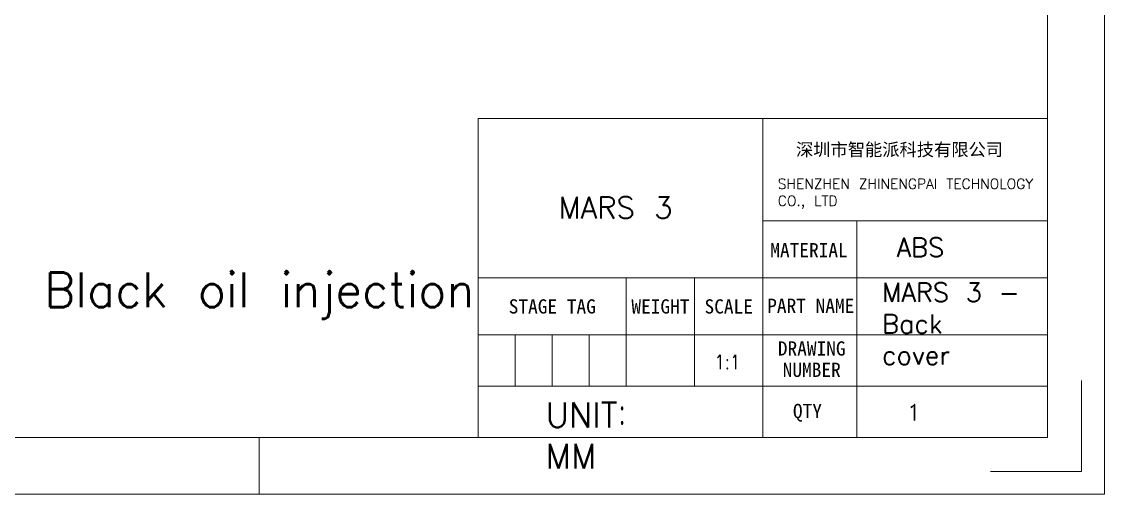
# Model space of a CAD drawing. Header units: millimetres. Extents: x 1874 to 2503, y 420 to 865.
# Drawn here: x 2100.2 to 2502.6, y 420.5 to 596.1 of the extents above; entities that cross this region are included whole.
import ezdxf

# ---------------------------------------------------------------- set-up
doc = ezdxf.new("R2010")
doc.units = ezdxf.units.MM
doc.layers.get('0').update_dxf_attribs({"lineweight": 18})
doc.layers.add('尺寸线层', color=3, linetype='Continuous', lineweight=18)
doc.styles.get("Standard").update_dxf_attribs({"font": 'txt.shx', "bigfont": 'gbcbig.shx'})
doc.styles.add('TEXTSTYLE_2', font='')
doc.styles.add('TEXTSTYLE_3', font='')
doc.styles.get('TEXTSTYLE_2').set_extended_font_data('宋体')
doc.styles.get('TEXTSTYLE_3').set_extended_font_data('宋体')

# ---------------------------------------------------------------- blocks, each defined once
blk = doc.blocks.new('57500')
at = {"color": 7, "linetype": 'Continuous'}
for p, q in [((335.02, -237.07), (335.02, 707.74)), ((290.03, -192.08), (290.03, 662.75)), ((317.02, -219.07), (317.02, -147.09)), ((-956.22, -192.08), (290.03, -192.08)), ((-333.1, -237.07), (-333.1, -192.08)), ((245.04, -219.07), (317.02, -219.07)), ((-1001.21, -237.07), (335.02, -237.07))]:
    blk.add_line(p, q, dxfattribs=at)
at = {"color": 2, "linetype": 'Continuous'}
for p, q in [((-159.88, -66.11), (-159.88, 59.87)), ((-159.88, -66.11), (-159.88, 59.87)), ((-159.88, 59.87), (65.07, 59.87)), ((65.07, -111.1), (65.07, 59.87)), ((65.07, -21.11), (65.07, 59.87)), ((65.07, 59.87), (290.03, 59.87)), ((65.07, -66.11), (65.07, 59.87)), ((290.03, -21.11), (290.03, 59.87)), ((65.07, -21.11), (290.03, -21.11)), ((139.41, -21.11), (139.41, -192.08)), ((290.03, -111.1), (290.03, -21.11)), ((-159.88, -192.08), (-159.88, -66.11)), ((-159.88, -66.11), (65.07, -66.11)), ((-159.88, -111.1), (-159.88, -66.11)), ((-159.88, -66.11), (-42.9, -66.11)), ((-42.9, -111.1), (-42.9, -66.11)), ((-42.9, -111.1), (-42.9, -66.11)), ((-42.9, -66.11), (65.07, -66.11)), ((11.08, -111.1), (11.08, -66.11)), ((65.07, -66.11), (290.03, -66.11)), ((65.07, -111.1), (65.07, -66.11)), ((-159.88, -151.59), (-159.88, -111.1)), ((-159.88, -111.1), (-42.9, -111.1)), ((-159.88, -111.1), (-42.9, -111.1)), ((-159.88, -111.1), (-42.9, -111.1)), ((-159.88, -111.1), (-159.88, -151.59)), ((-130.64, -111.1), (-130.64, -151.59)), ((-101.39, -111.1), (-101.39, -151.59)), ((-72.15, -111.1), (-72.15, -151.59)), ((-42.9, -151.59), (-42.9, -111.1)), ((-42.9, -151.59), (-42.9, -111.1)), ((-42.9, -111.1), (65.07, -111.1)), ((-42.9, -111.1), (65.07, -111.1)), ((-42.9, -111.1), (-42.9, -151.59)), ((11.08, -151.59), (11.08, -111.1)), ((65.07, -192.08), (65.07, -111.1)), ((65.07, -111.1), (290.03, -111.1)), ((65.07, -111.1), (290.03, -111.1)), ((65.07, -151.59), (65.07, -111.1)), ((290.03, -192.08), (290.03, -111.1)), ((-159.88, -192.08), (-159.88, -151.59)), ((-159.88, -151.59), (65.07, -151.59)), ((-159.88, -151.59), (-42.9, -151.59)), ((-159.88, -151.59), (-42.9, -151.59)), ((-42.9, -151.59), (65.07, -151.59)), ((65.07, -192.08), (65.07, -151.59)), ((65.07, -151.59), (290.03, -151.59)), ((-519.81, -192.08), (-411.83, -192.08)), ((-411.83, -192.08), (-339.84, -192.08)), ((-339.84, -192.08), (-231.87, -192.08)), ((-231.87, -192.08), (-159.88, -192.08)), ((-159.88, -192.08), (65.07, -192.08)), ((65.07, -192.08), (290.03, -192.08))]:
    blk.add_line(p, q, dxfattribs=at)
at = {"color": 7, "linetype": 'Continuous', "insert": (173.1, 40.33), "char_height": 10, "width": 237.2569, "attachment_point": 2, "style": 'TEXTSTYLE_2'}
blk.add_mtext('深圳市智能派科技有限公司', dxfattribs=at)
at = {"color": 7, "linetype": 'Continuous', "attachment_point": 2, "line_spacing_factor": 0.9, "style": 'TEXTSTYLE_3'}
for s, insert, char_height, width in [('MATERIAL\\P ', (101.56, -38.52), 11.248, 162.592), ('STAGE TAG ', (-101.39, -82.98), 11.248, 136.0273), ('WEIGHT', (-15.91, -82.98), 11.248, 49.4285), ('SCALE', (38.08, -82.98), 11.248, 49.4285), ('PART NAME', (102.94, -82.46), 11.248, 94.2365), ('DRAWING NUMBER', (103.69, -116.18), 11.2477, 94.2365), ('QTY', (100.32, -165.59), 11.248, 125.5473)]:
    blk.add_mtext(s, dxfattribs=dict(at, insert=insert, char_height=char_height, width=width))
at = {"insert": (26.75, -138.08), "char_height": 11.2477, "width": 26.9608, "attachment_point": 7}
blk.add_mtext('{\\W0.85;1:1}', dxfattribs=at)
at = {"layer": '尺寸线层', "attachment_point": 1}
for s, insert, char_height, width in [('SHENZHEN ZHINENGPAI TECHNOLOGY CO., LTD', (76.9, 12.21), 8, 226.3568), ('MARS 3', (-96.5, -2.04), 16.994, 138.6929), ('Surface Treatment: Black oil injection ', (-886.63, -61.93), 27.3189, 743.668), ('UNIT：MM', (-106.57, -164.64), 19.514, 94.3296)]:
    blk.add_mtext(s, dxfattribs=dict(at, insert=insert, char_height=char_height, width=width))
at = {"layer": '尺寸线层', "ltscale": 0.2, "insert": (178.87, -165.98), "char_height": 12.75, "width": 76.4441, "attachment_point": 1}
blk.add_mtext('1\\P\\P', dxfattribs=at)

msp = doc.modelspace()

# ---------------------------------------------------------------- block references
at = {"layer": '尺寸线层', "xscale": 0.4702267028938918, "yscale": 0.4702267028938918, "zscale": 0.4702267028938918}
msp.add_blockref('57500', (2345.07, 531.94), dxfattribs=at)

# ---------------------------------------------------------------- texts
at = {"layer": '尺寸线层', "char_height": 7, "attachment_point": 1}
for s, insert, width in [('ABS', (2425.36, 515.7), 35.5393), ('MARS 3 - Back cover', (2419.96, 498.98), 57.3267)]:
    msp.add_mtext(s, dxfattribs=dict(at, insert=insert, width=width))

doc.saveas('drawing.dxf')
